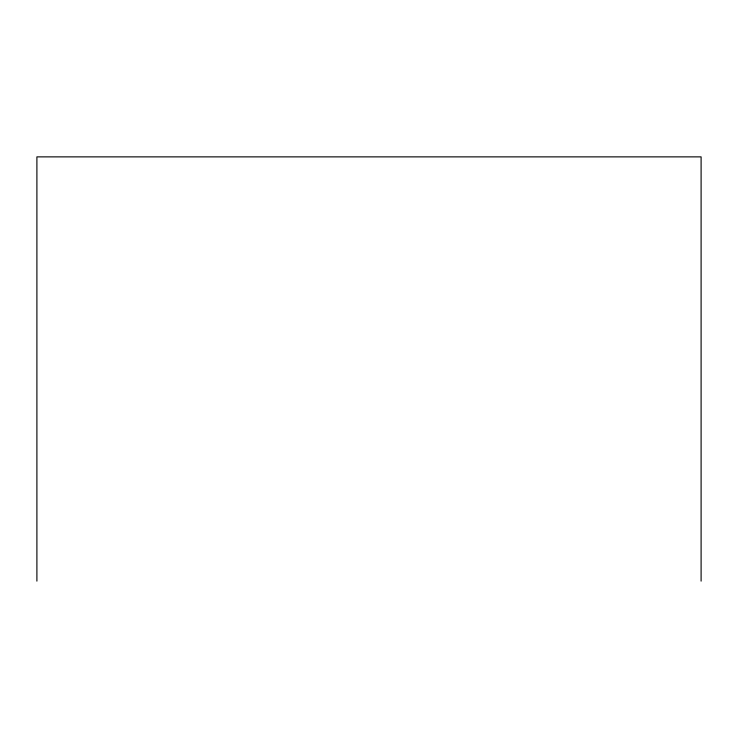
<?xml version="1.0" encoding="UTF-8"?>
<svg xmlns="http://www.w3.org/2000/svg" width="738" height="738" viewBox="0 0 738 738"><rect width="100%" height="100%" fill="white"/><g stroke="black" fill="none" stroke-linecap="round" stroke-linejoin="round"><path stroke-width="1.11" d="M701.1 581.129L701.1 156.871L36.9 156.871L36.9 581.129"/></g></svg>
